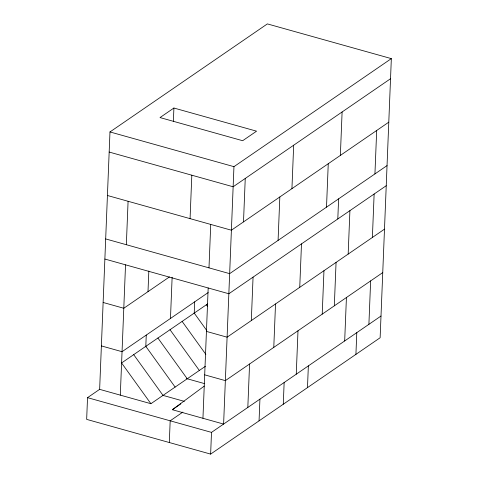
<?xml version="1.0" encoding="UTF-8"?>
<svg xmlns="http://www.w3.org/2000/svg" width="478" height="478" viewBox="0 0 478 478"><rect width="100%" height="100%" fill="white"/><g stroke="black" fill="none" stroke-linecap="round" stroke-linejoin="round"><path stroke-width="0.72" d="M87.534 397.66L86.661 419.379L210.631 454.1L380.13 337.749L391.339 58.621L267.369 23.9L109.976 131.946L99.639 389.349L87.534 397.66L211.503 432.381L381.002 316.03M120.301 395.139L125.535 264.824M126.341 244.712L128.086 201.28M145.784 346.855L146.256 335.078M148.001 291.64L148.831 271.026M173.371 121.43L173.908 108.028L256.561 131.175L242.657 140.717L160.011 117.57L173.908 108.028M170.473 318.456L172.128 277.228M169.308 442.526L170.18 420.807L182.889 412.084M190.071 218.637L191.815 175.199M194.217 313.61L194.689 301.833M202.947 418.286L208.181 287.971M208.988 267.859L210.732 224.427M210.631 454.1L211.503 432.381M391.339 58.621L233.951 166.667L223.608 424.07L172.337 409.712L204.237 386.11M243.505 221.9L245.25 178.461M247.825 407.447L249.57 364.009M251.314 320.577L253.059 277.138M259.058 420.855L259.93 399.136M273.78 347.387L275.525 303.954M278.082 240.404L279.827 196.966M283.275 404.233L284.147 382.514M291.933 188.655L293.677 145.216M296.252 374.202L297.997 330.77M299.742 287.332L301.487 243.894M307.485 387.61L308.358 365.891M322.214 314.148L323.959 270.709M326.51 207.159L328.255 163.721M334.319 305.836L336.064 262.398M337.809 218.96L338.615 198.848M340.36 155.41L342.105 111.977M344.68 340.957L346.425 297.525M348.169 254.087L349.914 210.649M355.919 354.365L356.791 332.652M368.897 324.341L370.641 280.903M372.386 237.464L374.131 194.026M374.937 173.914L376.682 130.482M390.532 78.733L233.139 186.773L109.169 152.052M388.787 122.171L231.394 230.211L107.425 195.49M169.457 276.911L123.79 308.262L103.129 302.472M387.043 165.603L229.649 273.649L105.68 238.928M208.175 292.578L122.045 351.7L101.384 345.911M207.554 303.954L121.591 362.957L150.911 403.707L205.391 366.309M386.236 185.715L228.843 293.761L104.873 259.04M384.491 229.153L227.098 337.193L206.436 331.409M172.337 409.712L180.815 403.892M382.747 272.591L225.353 380.631L204.692 374.848M109.976 131.946L233.951 166.667M186.629 378.606L204.596 383.637M162.771 395.33L184.329 401.371M99.639 389.349L150.911 403.707M206.341 304.785L207.637 306.583M194.235 313.096L206.741 330.471M182.13 321.407L205.839 354.365M170.019 329.718L199.338 370.468M157.913 338.03L187.233 378.773M145.808 346.341L175.127 387.084M133.697 354.652L163.016 395.396"/></g></svg>
